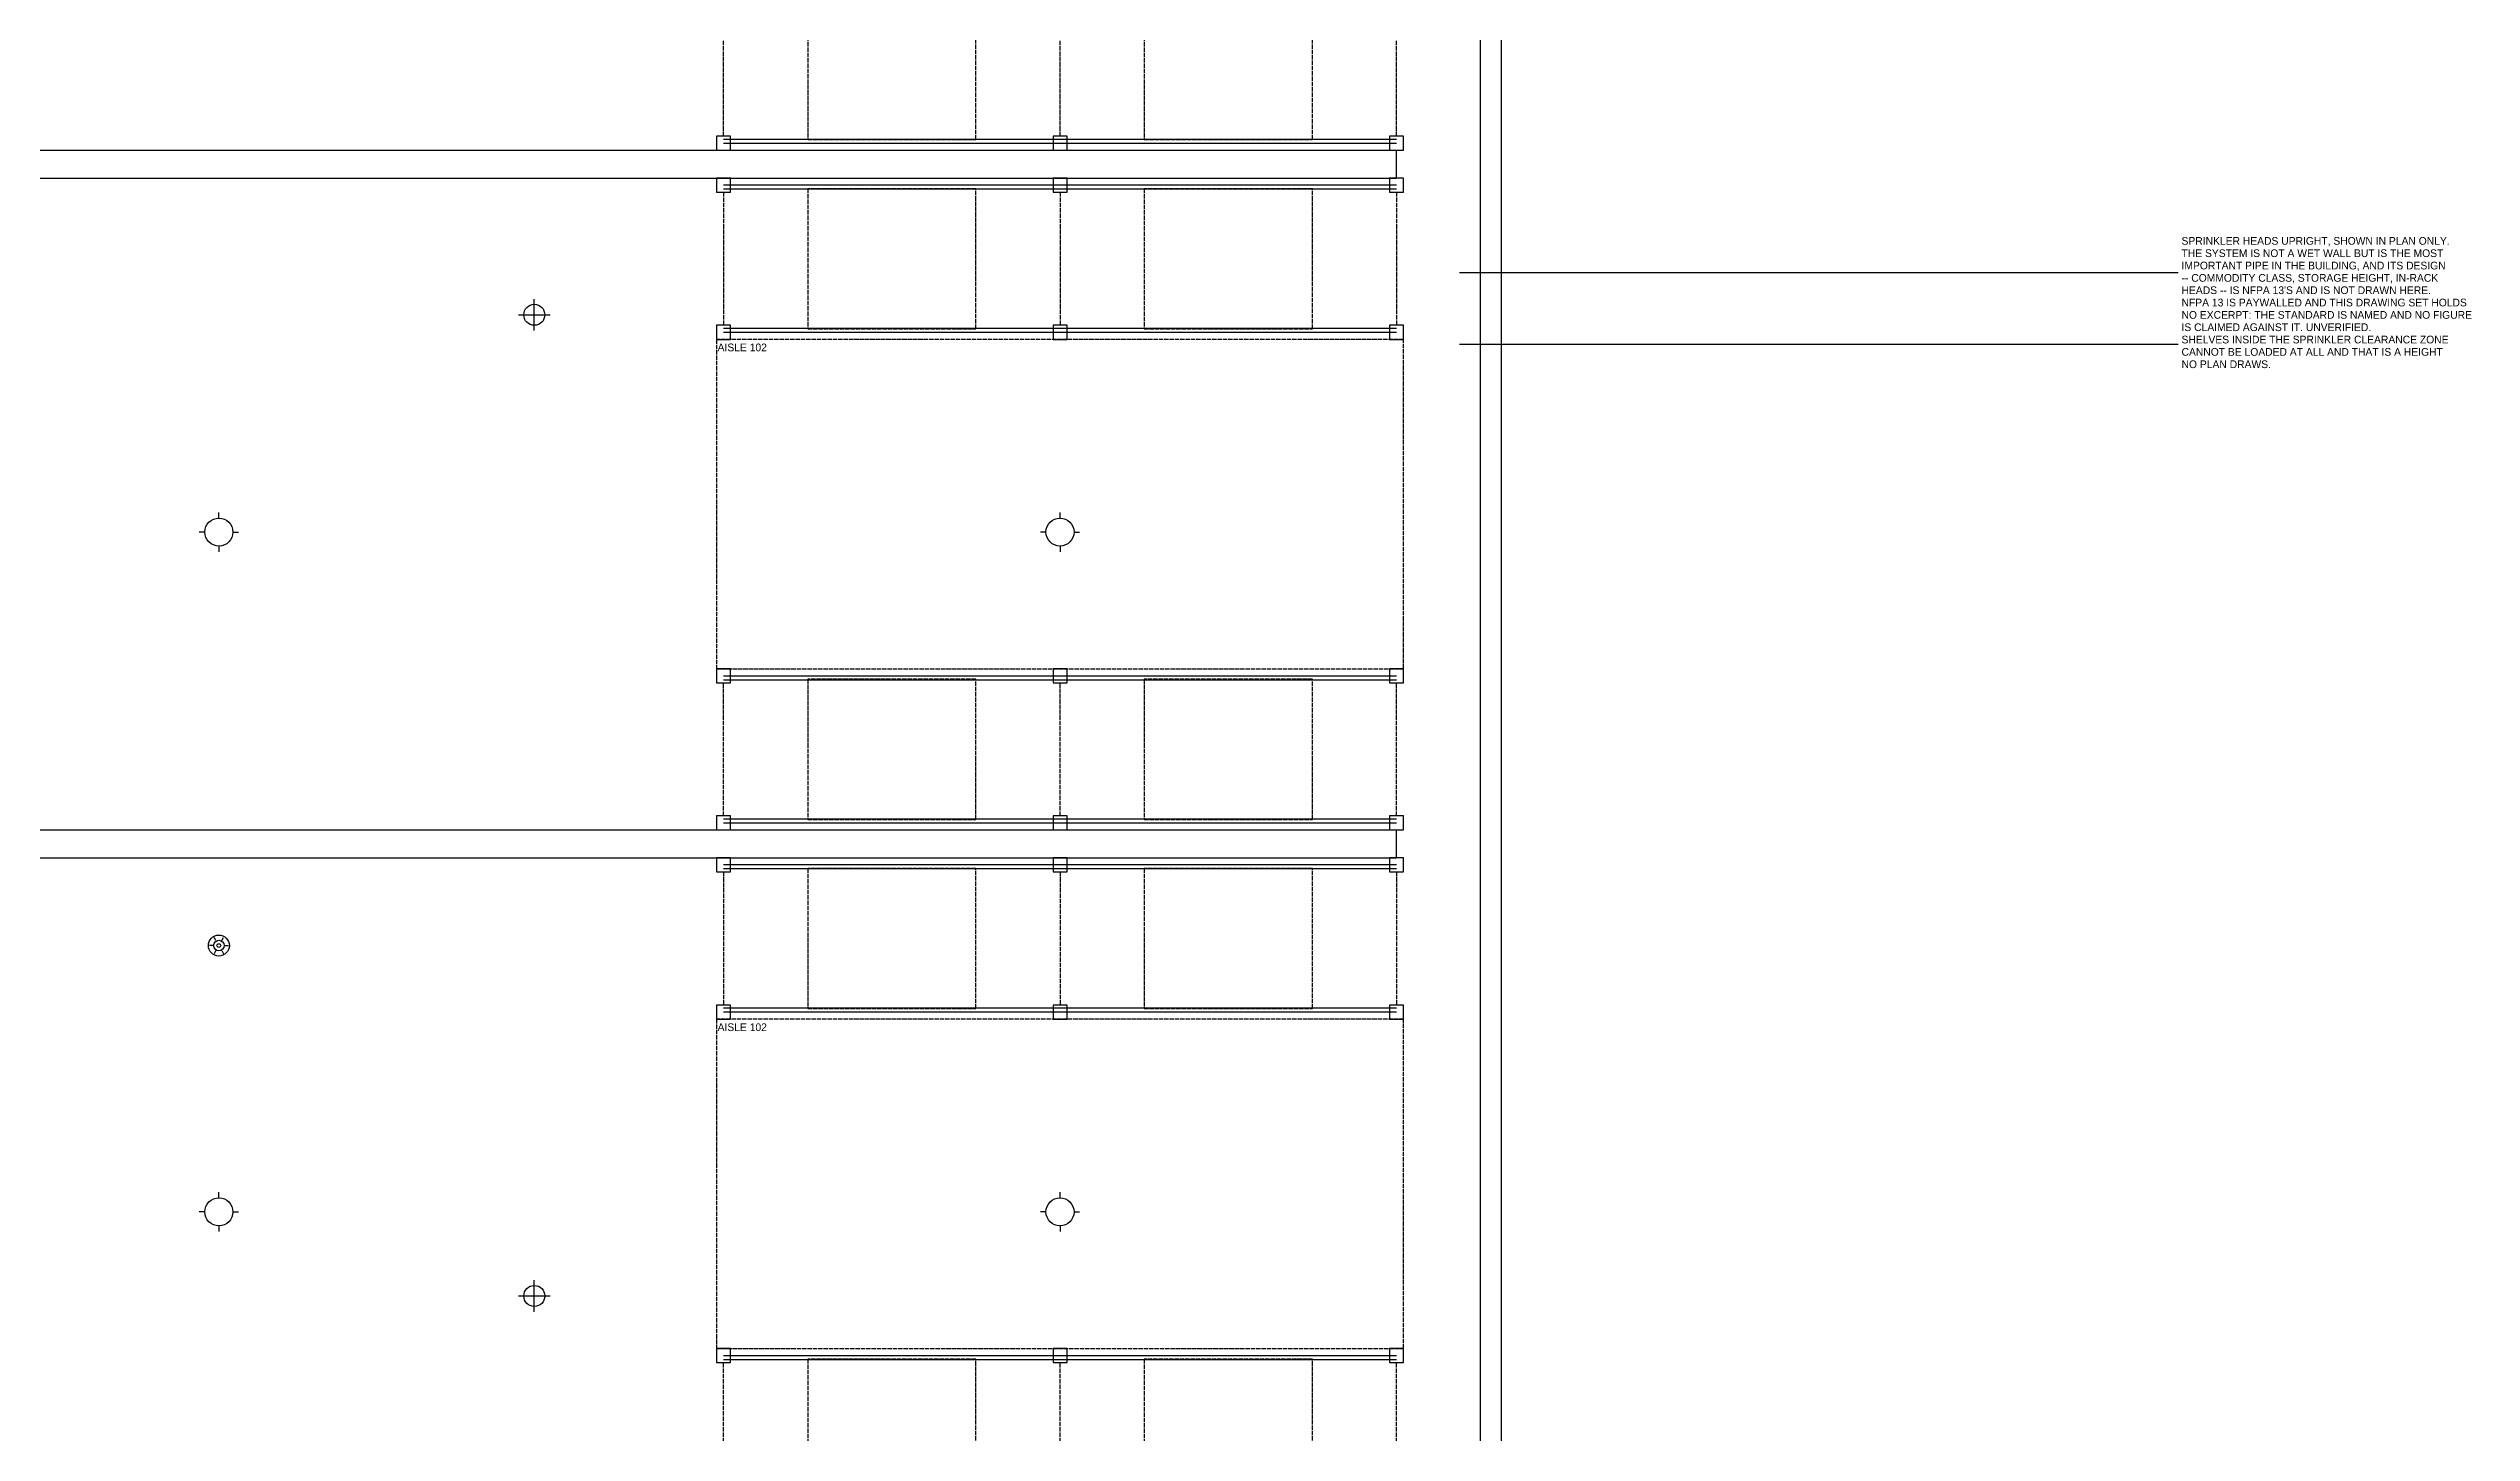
# Model space of a CAD drawing. Header units: inches. Extents: x -380 to 1003, y -134 to 1446.
# Drawn here: x 311 to 1003, y 261 to 656 of the extents above; entities that cross this region are included whole.
import ezdxf
from ezdxf.enums import TextEntityAlignment as Align

# ---------------------------------------------------------------- set-up
doc = ezdxf.new("R2010")
doc.units = ezdxf.units.IN
doc.header["$MEASUREMENT"] = 0
doc.linetypes.add('DASHED', pattern=[1.524, 1.27, -0.254])
for name, color, linetype in [('A-ANNO-TEXT', 7, 'Continuous'), ('A-AREA', 8, 'Continuous'), ('A-FLOR-IDEN', 7, 'Continuous'), ('A-WALL', 7, 'Continuous'), ('Q-EQPM', 3, 'Continuous')]:
    doc.layers.add(name, color=color, linetype=linetype)
doc.layers.add('A-CLRN', color=1, linetype='DASHED', plot=False)

# ---------------------------------------------------------------- blocks, each defined once
blk = doc.blocks.new('RACK-BAY')
for p, q in [((0, 42), (192, 42)), ((0, 40.88), (192, 40.88)), ((0, 1.12), (192, 1.12)), ((0, 0), (192, 0))]:
    blk.add_line(p, q)
at = {"linetype": 'DASHED'}
for p, q in [((0, 2), (0, 40)), ((96, 2), (96, 40)), ((192, 2), (192, 40))]:
    blk.add_line(p, q, dxfattribs=at)
for points in [[(-2, 40), (2, 40), (2, 44), (-2, 44)], [(94, 40), (98, 40), (98, 44), (94, 44)], [(190, 40), (194, 40), (194, 44), (190, 44)], [(-2, -2), (2, -2), (2, 2), (-2, 2)], [(94, -2), (98, -2), (98, 2), (94, 2)], [(190, -2), (194, -2), (194, 2), (190, 2)]]:
    blk.add_lwpolyline(points, close=True)
for points in [[(24, 1), (72, 1), (72, 41), (24, 41)], [(120, 1), (168, 1), (168, 41), (120, 41)]]:
    blk.add_lwpolyline(points, close=True, dxfattribs=at)
blk = doc.blocks.new('ELEC-LIGHT-CEILING')
for p, q in [((-4, 0), (-5.6, 0)), ((0, 4), (0, 5.6)), ((4, 0), (5.6, 0)), ((0, -4), (0, -5.6))]:
    blk.add_line(p, q)
blk.add_circle((0, 0), 4)
blk = doc.blocks.new('SMOKE-DETECTOR')
for p, q in [((-1.65, 0), (-2.7, 0)), ((-0.83, 1.43), (-1.35, 2.34)), ((0.83, 1.43), (1.35, 2.34)), ((1.65, 0), (2.7, 0)), ((-0.83, -1.43), (-1.35, -2.34)), ((0.83, -1.43), (1.35, -2.34))]:
    blk.add_line(p, q)
for radius in [3, 1.5, 0.54]:
    blk.add_circle((0, 0), radius)
blk = doc.blocks.new('SPRK-HEAD-UPRIGHT')
for p, q in [((-4.5, 0), (4.5, 0)), ((0, -4.5), (0, 4.5))]:
    blk.add_line(p, q)
blk.add_circle((0, 0), 3)

msp = doc.modelspace()

# ---------------------------------------------------------------- linework, layer by layer
at = {"layer": 'A-AREA'}
msp.add_lwpolyline([(-6, -6), (726, -6), (726, -6), (726, 1446), (726, 1446), (-6, 1446), (-6, 1446), (-6, -6)], close=True, dxfattribs=at)
at = {"layer": 'A-CLRN', "linetype": 'DASHED'}
for points in [[(502, 479), (698, 479), (698, 573), (502, 573), (502, 479)], [(502, 479), (698, 479), (698, 573), (502, 573), (502, 479)], [(502, 285), (698, 285), (698, 379), (502, 379), (502, 285)], [(502, 285), (698, 285), (698, 379), (502, 379), (502, 285)]]:
    msp.add_lwpolyline(points, dxfattribs=at)
at = {"layer": 'A-FLOR-IDEN'}
for p, q in [((919, 591.97), (714, 591.97)), ((919, 571.51), (714, 571.51))]:
    msp.add_line(p, q, dxfattribs=at)
at = {"layer": 'A-WALL'}
for p, q in [((726, -6), (726, 1446)), ((720, 0), (720, 1440)), ((24, 627), (696, 627)), ((696, 619), (696, 627)), ((24, 619), (696, 619)), ((24, 433), (696, 433)), ((696, 425), (696, 433)), ((24, 425), (696, 425))]:
    msp.add_line(p, q, dxfattribs=at)

# ---------------------------------------------------------------- block references
at = {"layer": 'Q-EQPM'}
for name, p in [('RACK-BAY', (504, 629)), ('SPRK-HEAD-UPRIGHT', (450, 580)), ('ELEC-LIGHT-CEILING', (360, 518)), ('ELEC-LIGHT-CEILING', (600, 518)), ('RACK-BAY', (504, 435)), ('SMOKE-DETECTOR', (360, 400)), ('ELEC-LIGHT-CEILING', (360, 324)), ('ELEC-LIGHT-CEILING', (600, 324)), ('SPRK-HEAD-UPRIGHT', (450, 300)), ('RACK-BAY', (504, 241))]:
    msp.add_blockref(name, p, dxfattribs=at)
at = {"layer": 'Q-EQPM', "rotation": 180}
for p in [(696, 617), (696, 423)]:
    msp.add_blockref('RACK-BAY', p, dxfattribs=at)

# ---------------------------------------------------------------- texts
at = {"layer": 'A-ANNO-TEXT'}
for s, p in [('SPRINKLER HEADS UPRIGHT, SHOWN IN PLAN ONLY.', (920, 600)), ('THE SYSTEM IS NOT A WET WALL BUT IS THE MOST', (920, 596.48)), ('IMPORTANT PIPE IN THE BUILDING, AND ITS DESIGN', (920, 592.96)), ('-- COMMODITY CLASS, STORAGE HEIGHT, IN-RACK', (920, 589.44)), ("HEADS -- IS NFPA 13'S AND IS NOT DRAWN HERE.", (920, 585.92)), ('NFPA 13 IS PAYWALLED AND THIS DRAWING SET HOLDS', (920, 582.4)), ('NO EXCERPT: THE STANDARD IS NAMED AND NO FIGURE', (920, 578.88)), ('SHELVES INSIDE THE SPRINKLER CLEARANCE ZONE', (920, 571.84)), ('IS CLAIMED AGAINST IT. UNVERIFIED.', (920, 575.36)), ('CANNOT BE LOADED AT ALL AND THAT IS A HEIGHT', (920, 568.32)), ('NO PLAN DRAWS.', (920, 564.8))]:
    msp.add_text(s, height=2.2, dxfattribs=at).set_placement(p)
at = {"layer": 'A-CLRN'}
for p in [(509.338, 570.7), (509.338, 376.7)]:
    msp.add_text('AISLE 102', height=2.2, dxfattribs=at).set_placement(p, align=Align.MIDDLE_CENTER)

doc.saveas('drawing.dxf')
